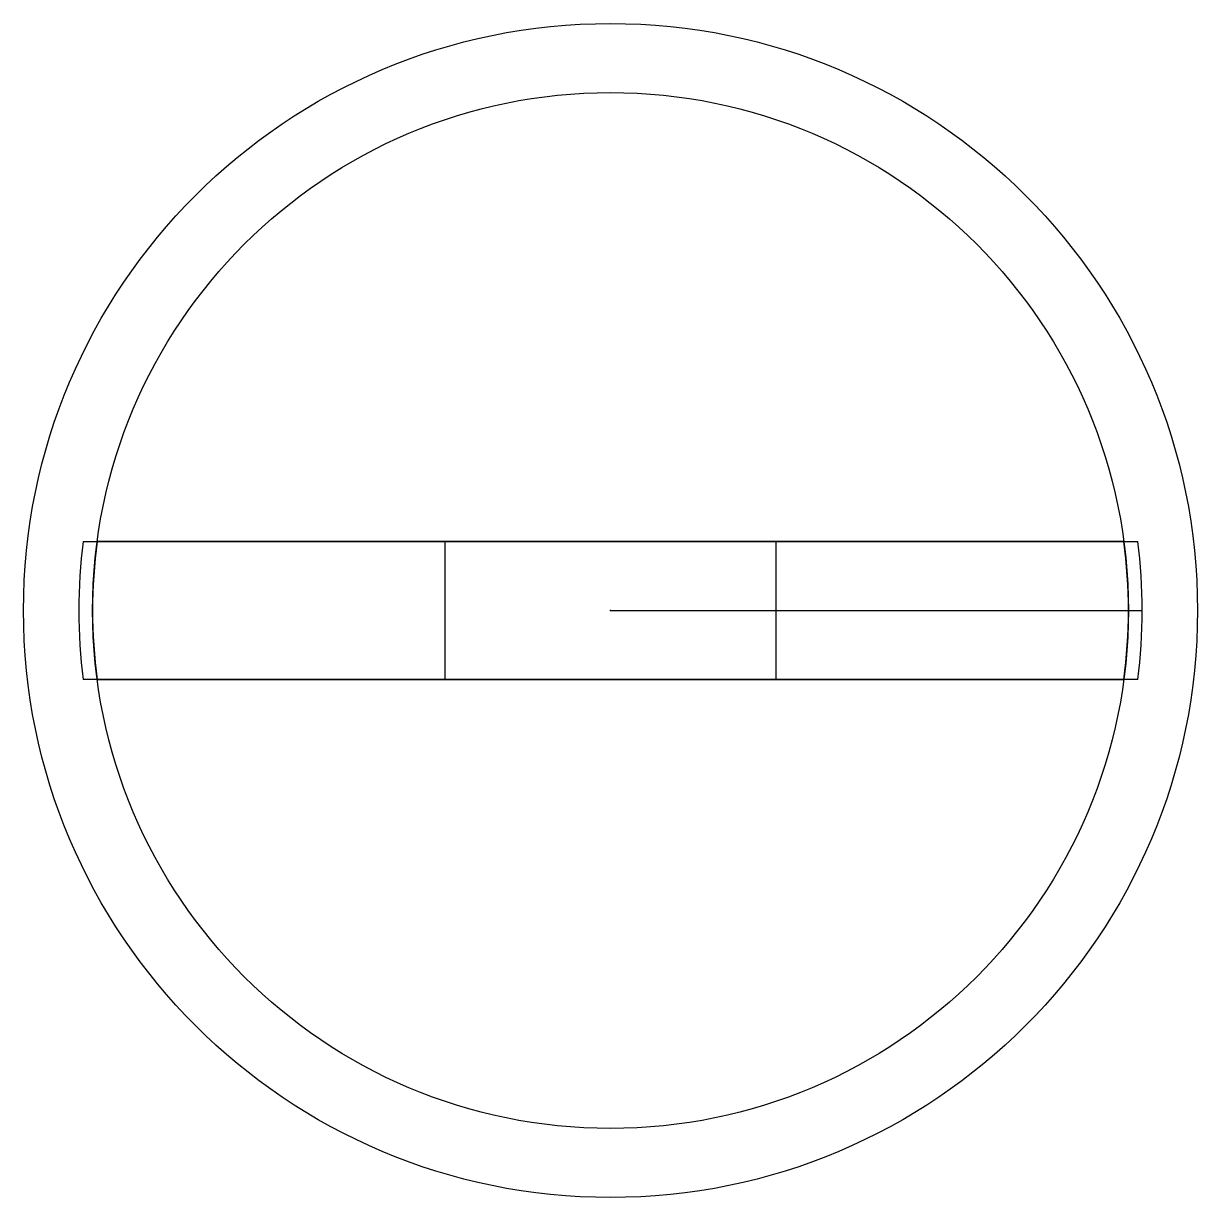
# Model space of a CAD drawing. Header units: centimetres. Extents: x -4.25 to 4.25, y -4.25 to 4.25.
import ezdxf

# ---------------------------------------------------------------- set-up
doc = ezdxf.new("R2010")
doc.units = ezdxf.units.CM
doc.header["$MEASUREMENT"] = 0
for name, color, linetype in [('BaseLamparaLED_2 v12_Sketch1', 7, 'Continuous'), ('BaseLamparaLED_2 v12_Sketch3', 7, 'Continuous'), ('BaseLamparaLED_2 v12_Sketch4', 7, 'Continuous')]:
    doc.layers.add(name, color=color, linetype=linetype)

msp = doc.modelspace()

# ---------------------------------------------------------------- linework, layer by layer
at = {"layer": 'BaseLamparaLED_2 v12_Sketch1'}
msp.add_circle((0, 0), 4.25, dxfattribs=at)
msp.add_point((0, 0), dxfattribs=at)
at = {"layer": 'BaseLamparaLED_2 v12_Sketch3'}
for p, q in [((-3.8174, 0.5, 0.5), (3.8174, 0.5, 0.5)), ((0, 0, 0.5), (3.85, 0, 0.5)), ((3.8174, -0.5, 0.5), (-3.8174, -0.5, 0.5))]:
    msp.add_line(p, q, dxfattribs=at)
msp.add_circle((0, 0, 0.5), 3.75, dxfattribs=at)
for start, end in [(172.53791, 187.46209), (352.53791, 7.46209)]:
    msp.add_arc((0, 0, 0.5), 3.85, start, end, dxfattribs=at)
msp.add_point((0, 0, 0.5), dxfattribs=at)
at = {"layer": 'BaseLamparaLED_2 v12_Sketch4'}
for p, q in [((3.7165, 0.5, 1.7), (-3.7165, 0.5, 1.7)), ((1.2, 0.5, 1.7), (-1.2, 0.5, 1.7)), ((-1.2, 0.5, 1.7), (-1.2, -0.5, 1.7)), ((1.2, -0.5, 1.7), (1.2, 0.5, 1.7)), ((-3.7165, -0.5, 1.7), (3.7165, -0.5, 1.7)), ((-1.2, -0.5, 1.7), (1.2, -0.5, 1.7))]:
    msp.add_line(p, q, dxfattribs=at)
for start, end in [(172.33774, 187.66226), (352.33774, 7.66226)]:
    msp.add_arc((0, 0, 1.7), 3.75, start, end, dxfattribs=at)
msp.add_point((0, 0, 1.7), dxfattribs=at)

doc.saveas('drawing.dxf')
